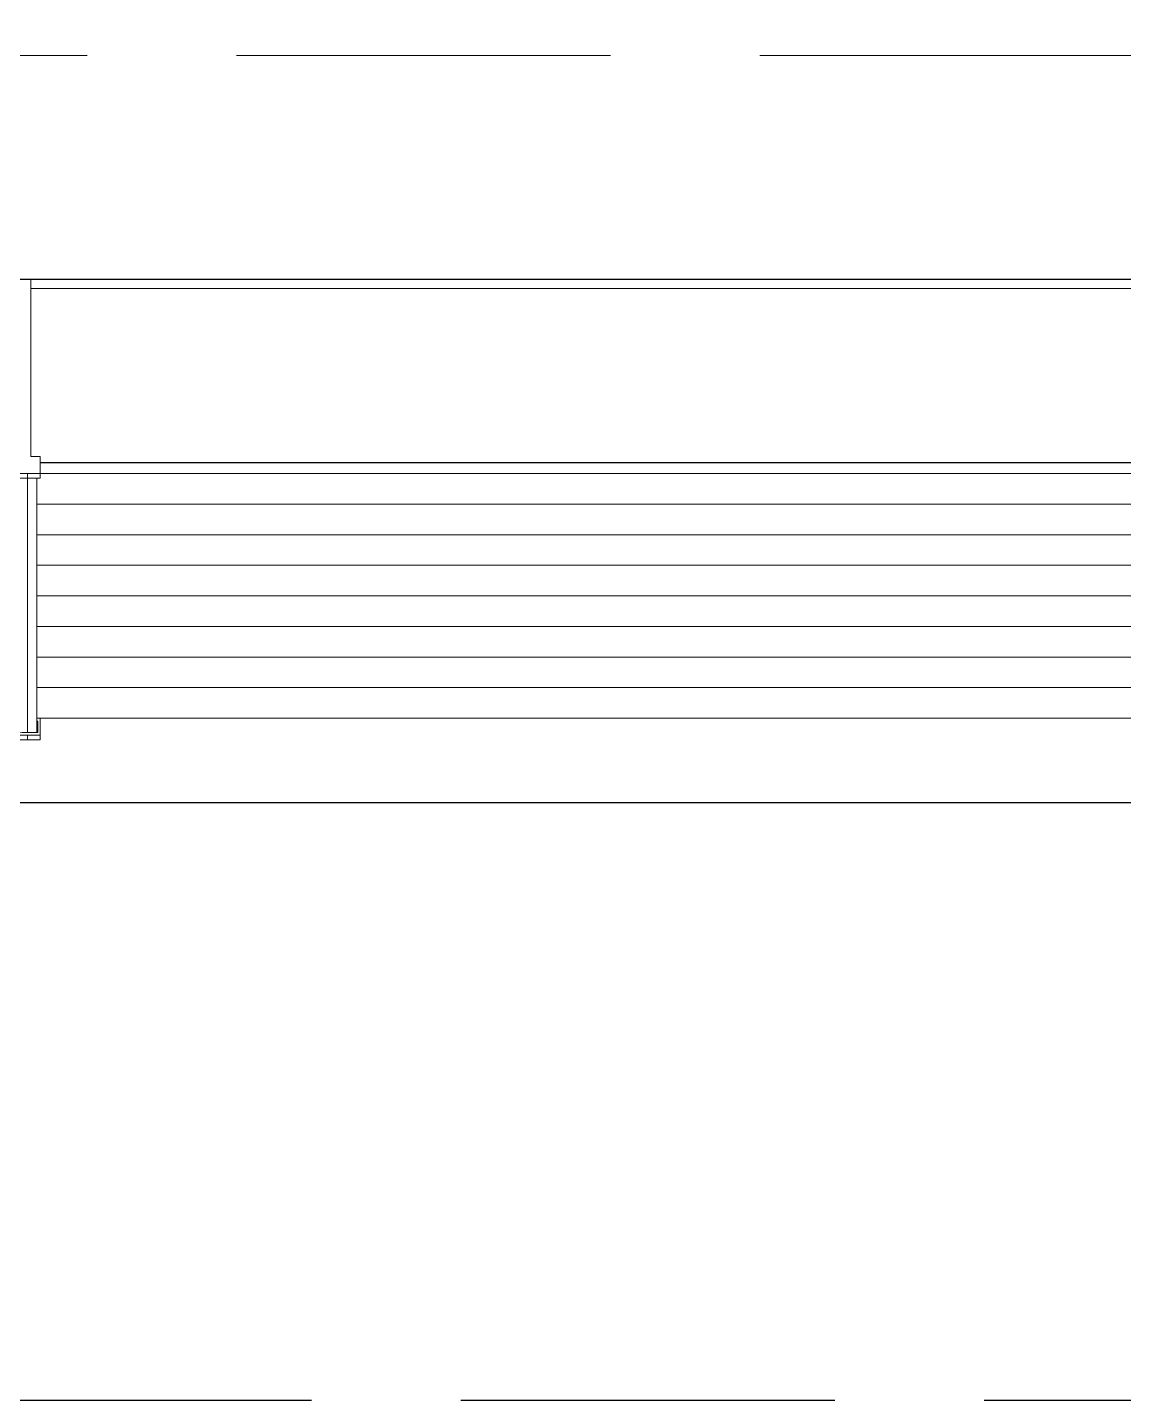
# Model space of a CAD drawing. Extents: x 2803505 to 5851001, y -1372902 to 24339.
# Drawn here: x 3382422 to 3383155, y -777762 to -776843 of the extents above; entities that cross this region are included whole.
import ezdxf

# ---------------------------------------------------------------- set-up
doc = ezdxf.new("R2010")
doc.units = 0
doc.header["$LTSCALE"] = 1000
doc.header["$MEASUREMENT"] = 0
doc.linetypes.add('DASH', pattern=[0.35, 0.25, -0.1])
doc.layers.get('0').update_dxf_attribs({"linetype": 'CONTINUOUS'})
for name, color, linetype in [('!!电气', 1, 'CONTINUOUS'), ('卫生间', 6, 'CONTINUOUS'), ('看线', 185, 'CONTINUOUS')]:
    doc.layers.add(name, color=color, linetype=linetype)
doc.layers.add('平面-看线', color=252, linetype='CONTINUOUS', lineweight=15)
doc.layers.add('平面-空调预留孔', color=252, linetype='CONTINUOUS', lineweight=15)

# ---------------------------------------------------------------- blocks, each defined once
blk = doc.blocks.new('gdgdgdrgdfsfs')
at = {"layer": '平面-空调预留孔', "color": 252}
for p, q in [((701373.32, 763967.56), (701455.02, 763967.56)), ((701455.02, 763967.56), (701455.02, 763849.22)), ((703030.02, 763961.62), (701455.02, 763961.62)), ((701455.02, 763849.22), (701461.18, 763849.22)), ((701461.18, 763849.22), (701461.18, 763834.7)), ((703023.86, 763845.19), (701461.18, 763845.19)), ((703023.86, 763844.89), (701461.18, 763844.89)), ((701461.18, 763837.76), (701452.7, 763837.76)), ((701452.7, 763837.76), (701452.7, 763664.59)), ((701452.7, 763834.7), (701461.18, 763834.7)), ((701458.87, 763834.7), (701458.87, 763664.59)), ((703023.86, 763837.79), (701461.18, 763837.79)), ((703026.17, 763817.33), (701458.87, 763817.33)), ((703026.17, 763796.87), (701458.87, 763796.87)), ((703026.17, 763776.42), (701458.87, 763776.42)), ((703026.17, 763755.96), (701458.87, 763755.96)), ((703026.17, 763735.5), (701458.87, 763735.5)), ((703026.17, 763715.04), (701458.87, 763715.04)), ((703026.17, 763694.59), (701458.87, 763694.59)), ((701458.87, 763674.13), (701461.18, 763674.13)), ((703026.17, 763674.13), (701458.87, 763674.13)), ((701461.18, 763659.61), (701461.18, 763674.13)), ((701452.7, 763664.59), (701459.64, 763664.59)), ((701459.64, 763672.22), (701458.87, 763672.22)), ((701459.64, 763669.66), (701458.87, 763669.66)), ((701459.64, 763664.59), (701459.64, 763672.22)), ((701461.18, 763662.68), (701452.7, 763662.68)), ((701452.7, 763659.61), (701452.7, 763662.68)), ((701452.7, 763659.61), (701461.18, 763659.61))]:
    blk.add_line(p, q, dxfattribs=at)
for points, knots in [([(701452.7, 763837.76), (701446.39, 763837.76), (701433.77, 763838.4), (701414.96, 763841.25), (701402.57, 763844.4), (701396.44, 763846.29)], [0, 0, 0, 0, 24.255247, 48.50244, 72.728, 72.728, 72.728, 72.728]), ([(701396.44, 763843.22), (701402.57, 763841.33), (701414.96, 763838.18), (701433.77, 763835.33), (701446.39, 763834.7), (701452.7, 763834.7)], [0, 0, 0, 0, 24.225112, 48.471236, 72.728, 72.728, 72.728, 72.728]), ([(701452.7, 763662.68), (701446.39, 763662.68), (701433.77, 763663.31), (701414.96, 763666.16), (701402.57, 763669.31), (701396.44, 763671.2)], [0, 0, 0, 0, 24.256764, 48.502888, 72.728, 72.728, 72.728, 72.728]), ([(701396.44, 763668.13), (701402.57, 763666.25), (701414.96, 763663.09), (701433.77, 763660.24), (701446.39, 763659.61), (701452.7, 763659.61)], [0, 0, 0, 0, 24.22556, 48.472753, 72.728, 72.728, 72.728, 72.728])]:
    blk.add_open_spline(points, degree=3, knots=knots, dxfattribs=at)
blk.add_open_spline([(701438.63, 763665.12), (701443.32, 763664.76), (701448.01, 763664.59), (701452.7, 763664.59)], degree=3, dxfattribs=at)
blk = doc.blocks.new('A$C148B7D8E')
at = {"layer": '卫生间', "color": 252, "linetype": 'DASH'}
blk.add_lwpolyline([(16100, 14000), (16100, 15400), (7700, 15400), (7700, 10800), (7300, 10800), (7300, 10000), (900, 10000), (900, 9000.02), (-900, 9000.02), (-900, -900), (1750, -900), (1750, -2100), (23450, -2100), (23450, -900), (25100, -900)], dxfattribs=at)
blk = doc.blocks.new('A$C66B635E3')
at = {"layer": '平面-看线', "color": 252, "linetype": 'DASH'}
blk.add_lwpolyline([(41650, -100), (46300, -100)], dxfattribs=at)
at = {"layer": '看线', "color": 252, "ltscale": 0.5}
for points in [[(43650, -250), (43650, -600), (41650, -600), (41650, -250)], [(46250, -250), (41650, -250)]]:
    blk.add_lwpolyline(points, dxfattribs=at)
at = {"color": 252, "xscale": -1}
blk.add_blockref('A$C148B7D8E', (50100, 1100), dxfattribs=at)
at = {"layer": '平面-空调预留孔', "color": 252}
blk.add_blockref('gdgdgdrgdfsfs', (-659592.52, -764217.56), dxfattribs=at)

msp = doc.modelspace()

# ---------------------------------------------------------------- block references
at = {"layer": '!!电气'}
msp.add_blockref('A$C66B635E3', (3340562.13, -776762.1), dxfattribs=at)

doc.saveas('drawing.dxf')
